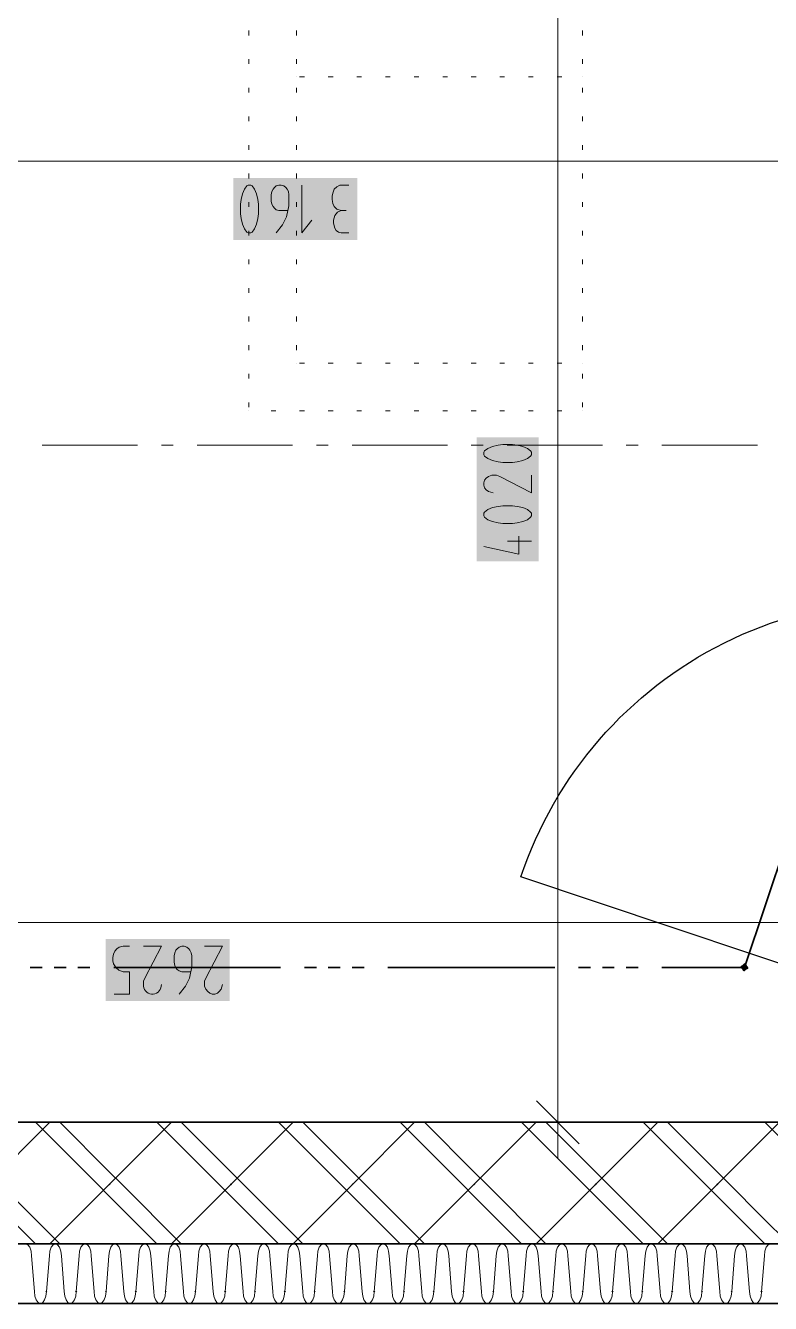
# Model space of a CAD drawing. Header units: millimetres. Extents: x 0 to 594, y 0 to 420.
# Drawn here: x 121.95 to 136.26, y 127.28 to 151.83 of the extents above; entities that cross this region are included whole.
import ezdxf

# ---------------------------------------------------------------- set-up
doc = ezdxf.new("R2010")
doc.units = ezdxf.units.MM
doc.header["$LTSCALE"] = 8
for name, color, linetype in [('PDF_Dvere', 7, 'Continuous'), ('PDF_Koty delkove', 7, 'Continuous'), ('PDF_Nabytek', 7, 'Continuous'), ('PDF_Osy hlavni', 7, 'Continuous'), ('PDF_Pozarni useky', 7, 'Continuous'), ('PDF_Steny sendvic', 7, 'Continuous')]:
    doc.layers.add(name, color=color, linetype=linetype)

msp = doc.modelspace()

# ---------------------------------------------------------------- linework, layer by layer
at = {"layer": 'PDF_Dvere', "lineweight": 25}
msp.add_lwpolyline([(138.853, 133.001), (131.471, 135.472, -0.414214), (141.324, 140.383)], format="xyb", dxfattribs=at)
at = {"layer": 'PDF_Koty delkove', "lineweight": 18}
for points in [[(132.181, 130.758), (132.181, 149.812), (132.181, 167.576), (132.181, 171.194), (132.181, 172.934), (132.181, 179.528)], [(149.441, 149.218), (146.535, 149.218), (141.607, 149.218), (112.669, 149.218), (99.251, 149.218)], [(126.99, 148.271), (126.819, 148.271), (126.77, 148.287), (126.734, 148.317), (126.709, 148.348), (126.685, 148.393), (126.673, 148.454), (126.673, 148.576), (126.685, 148.637), (126.709, 148.683), (126.734, 148.713), (126.77, 148.745), (126.819, 148.76), (126.868, 148.76), (126.917, 148.745), (126.954, 148.713), (126.978, 148.683), (127.003, 148.637), (127.015, 148.576), (127.015, 148.363), (126.966, 148.149), (126.893, 147.996), (126.77, 147.844)], [(127.26, 148.76), (127.26, 147.844), (127.455, 148.088)], [(128.165, 148.76), (127.994, 148.76), (127.933, 148.729), (127.884, 148.683), (127.859, 148.607), (127.847, 148.546), (127.847, 148.484), (127.859, 148.408), (127.884, 148.348), (127.933, 148.302)], [(127.933, 148.302), (128.018, 148.271)], [(128.165, 147.844), (128.018, 147.844), (127.969, 147.859), (127.92, 147.89), (127.895, 147.936), (127.871, 148.027), (127.871, 148.088), (127.895, 148.179), (127.944, 148.241), (128.018, 148.271), (128.115, 148.271)], [(130.804, 143.129), (130.773, 143.092), (130.758, 143.043), (130.758, 142.995), (130.773, 142.946), (130.804, 142.909), (130.85, 142.872), (130.94, 142.847)], [(131.674, 143.19), (131.674, 142.847), (131.063, 143.166), (131.002, 143.19), (130.91, 143.19), (130.85, 143.166), (130.804, 143.129)], [(131.429, 142.016), (131.429, 141.673), (130.758, 141.821)], [(131.674, 141.918), (131.216, 141.918)], [(136.702, 134.596), (126.043, 134.596), (112.669, 134.596), (109.188, 134.596)], [(123.657, 133.222), (123.951, 133.222), (123.951, 133.649), (123.828, 133.649), (123.743, 133.68), (123.694, 133.726), (123.645, 133.802), (123.633, 133.862), (123.633, 133.924), (123.645, 133.985), (123.67, 134.046), (123.706, 134.091), (123.755, 134.123), (123.828, 134.138), (123.951, 134.138)], [(125.125, 133.649), (124.954, 133.649), (124.905, 133.665), (124.868, 133.695), (124.844, 133.726), (124.82, 133.771), (124.807, 133.832), (124.807, 133.954), (124.82, 134.015), (124.844, 134.061), (124.868, 134.091), (124.905, 134.123), (124.954, 134.138), (125.002, 134.138), (125.052, 134.123), (125.088, 134.091), (125.112, 134.061), (125.137, 134.015), (125.15, 133.954), (125.15, 133.741), (125.101, 133.527), (125.027, 133.374), (124.905, 133.222)], [(125.394, 134.138), (125.737, 134.138), (125.419, 133.527), (125.394, 133.466), (125.394, 133.374), (125.419, 133.314), (125.455, 133.268), (125.492, 133.237), (125.541, 133.222), (125.589, 133.222), (125.639, 133.237), (125.675, 133.268), (125.712, 133.314), (125.737, 133.405)], [(132.593, 130.346), (131.769, 131.17)], [(132.868, 130.758), (132.181, 130.758), (131.494, 130.758)], [(132.181, 130.758), (132.181, 130.071)]]:
    msp.add_lwpolyline(points, dxfattribs=at)
for points in [[(126.086, 148.393), (126.086, 148.21), (126.098, 148.119), (126.122, 148.012), (126.159, 147.92), (126.207, 147.859), (126.232, 147.844), (126.281, 147.844), (126.306, 147.859), (126.354, 147.92), (126.391, 148.012), (126.416, 148.119), (126.428, 148.21), (126.428, 148.393), (126.416, 148.484), (126.391, 148.592), (126.354, 148.683), (126.306, 148.745), (126.281, 148.76), (126.232, 148.76), (126.207, 148.745), (126.159, 148.683), (126.122, 148.592), (126.098, 148.484)], [(131.307, 143.777), (131.123, 143.777), (131.033, 143.765), (130.926, 143.74), (130.834, 143.704), (130.773, 143.655), (130.758, 143.63), (130.758, 143.582), (130.773, 143.557), (130.834, 143.509), (130.926, 143.472), (131.033, 143.447), (131.123, 143.434), (131.307, 143.434), (131.398, 143.447), (131.505, 143.472), (131.597, 143.509), (131.658, 143.557), (131.674, 143.582), (131.674, 143.63), (131.658, 143.655), (131.597, 143.704), (131.505, 143.74), (131.398, 143.765)], [(131.307, 142.603), (131.123, 142.603), (131.033, 142.59), (130.926, 142.566), (130.834, 142.53), (130.773, 142.481), (130.758, 142.456), (130.758, 142.408), (130.773, 142.383), (130.834, 142.334), (130.926, 142.298), (131.033, 142.273), (131.123, 142.26), (131.307, 142.26), (131.398, 142.273), (131.505, 142.298), (131.597, 142.334), (131.658, 142.383), (131.674, 142.408), (131.674, 142.456), (131.658, 142.481), (131.597, 142.53), (131.505, 142.566), (131.398, 142.59)]]:
    msp.add_lwpolyline(points, close=True, dxfattribs=at)
msp.add_lwpolyline([(124.22, 134.138), (124.563, 134.138), (124.244, 133.527), (124.22, 133.466), (124.22, 133.374, 0.981661), (124.563, 133.405)], format="xyb", dxfattribs=at)
at = {"layer": 'PDF_Koty delkove', "color": 7, "lineweight": 18, "true_color": 0xffffff, "transparency": 33554559}
for points in [[(128.327, 148.898), (125.948, 148.898), (128.327, 147.707), (125.948, 147.707)], [(131.811, 141.536), (131.811, 143.914), (130.621, 141.536), (130.621, 143.914)], [(125.874, 134.276), (123.496, 134.276), (125.874, 133.085), (123.496, 133.085)]]:
    msp.add_solid(points, dxfattribs=at)
at = {"layer": 'PDF_Nabytek', "lineweight": 13}
for points in [[(126.245, 151.638), (126.245, 151.729)], [(127.161, 151.638), (127.161, 151.729)], [(132.657, 151.638), (132.657, 151.729)], [(126.245, 151.088), (126.245, 151.18)], [(127.161, 151.088), (127.161, 151.18)], [(132.657, 151.088), (132.657, 151.18)], [(127.161, 150.839), (127.161, 150.839)], [(127.312, 150.839), (127.22, 150.839)], [(127.861, 150.839), (127.77, 150.839)], [(128.411, 150.839), (128.319, 150.839)], [(128.96, 150.839), (128.869, 150.839)], [(129.51, 150.839), (129.418, 150.839)], [(130.059, 150.839), (129.968, 150.839)], [(130.609, 150.839), (130.517, 150.839)], [(131.158, 150.839), (131.067, 150.839)], [(131.708, 150.839), (131.616, 150.839)], [(132.257, 150.839), (132.166, 150.839)], [(132.657, 150.839), (132.657, 150.839)], [(126.245, 150.539), (126.245, 150.63)], [(127.161, 150.539), (127.161, 150.63)], [(132.657, 150.539), (132.657, 150.63)], [(126.245, 149.989), (126.245, 150.081)], [(127.161, 149.989), (127.161, 150.081)], [(132.657, 149.989), (132.657, 150.081)], [(126.245, 149.44), (126.245, 149.531)], [(127.161, 149.44), (127.161, 149.531)], [(132.657, 149.44), (132.657, 149.531)], [(126.245, 148.89), (126.245, 148.982)], [(127.161, 148.89), (127.161, 148.982)], [(132.657, 148.89), (132.657, 148.982)], [(126.245, 148.341), (126.245, 148.432)], [(127.161, 148.341), (127.161, 148.432)], [(132.657, 148.341), (132.657, 148.432)], [(126.245, 147.791), (126.245, 147.883)], [(127.161, 147.791), (127.161, 147.883)], [(132.657, 147.791), (132.657, 147.883)], [(126.245, 147.242), (126.245, 147.333)], [(127.161, 147.242), (127.161, 147.333)], [(132.657, 147.242), (132.657, 147.333)], [(126.245, 146.692), (126.245, 146.784)], [(127.161, 146.692), (127.161, 146.784)], [(132.657, 146.692), (132.657, 146.784)], [(126.245, 146.142), (126.245, 146.234)], [(127.161, 146.142), (127.161, 146.234)], [(132.657, 146.142), (132.657, 146.234)], [(126.245, 145.593), (126.245, 145.685)], [(127.161, 145.593), (127.161, 145.685)], [(132.657, 145.593), (132.657, 145.685)], [(127.161, 145.343), (127.161, 145.343)], [(127.161, 145.343), (127.161, 145.343)], [(127.312, 145.343), (127.22, 145.343)], [(127.861, 145.343), (127.77, 145.343)], [(128.411, 145.343), (128.319, 145.343)], [(128.96, 145.343), (128.869, 145.343)], [(129.51, 145.343), (129.418, 145.343)], [(130.059, 145.343), (129.968, 145.343)], [(130.609, 145.343), (130.517, 145.343)], [(131.158, 145.343), (131.067, 145.343)], [(131.708, 145.343), (131.616, 145.343)], [(132.257, 145.343), (132.166, 145.343)], [(132.657, 145.343), (132.657, 145.343)], [(126.245, 145.043), (126.245, 145.135)], [(132.657, 145.043), (132.657, 145.135)], [(126.245, 144.494), (126.245, 144.585)], [(126.245, 144.427), (126.245, 144.427)], [(126.245, 144.427), (126.245, 144.427)], [(126.762, 144.427), (126.671, 144.427)], [(127.312, 144.427), (127.22, 144.427)], [(127.861, 144.427), (127.77, 144.427)], [(128.411, 144.427), (128.319, 144.427)], [(128.96, 144.427), (128.869, 144.427)], [(129.51, 144.427), (129.418, 144.427)], [(130.059, 144.427), (129.968, 144.427)], [(130.609, 144.427), (130.517, 144.427)], [(131.158, 144.427), (131.067, 144.427)], [(131.708, 144.427), (131.616, 144.427)], [(132.257, 144.427), (132.166, 144.427)], [(132.657, 144.494), (132.657, 144.585)], [(132.657, 144.427), (132.657, 144.427)], [(132.657, 144.427), (132.657, 144.427)]]:
    msp.add_lwpolyline(points, dxfattribs=at)
at = {"layer": 'PDF_Osy hlavni', "lineweight": 18}
for points in [[(124.106, 143.763), (122.274, 143.763)], [(124.793, 143.763), (124.564, 143.763)], [(127.083, 143.763), (125.251, 143.763)], [(127.77, 143.763), (127.541, 143.763)], [(130.059, 143.763), (128.228, 143.763)], [(130.746, 143.763), (130.517, 143.763)], [(133.036, 143.763), (131.204, 143.763)], [(133.723, 143.763), (133.494, 143.763)], [(136.013, 143.763), (134.181, 143.763)]]:
    msp.add_lwpolyline(points, dxfattribs=at)
at = {"layer": 'PDF_Pozarni useky', "lineweight": 35}
for points in [[(134.181, 133.734), (135.766, 133.734), (136.57, 136.136)], [(122.274, 133.734), (122.045, 133.734)], [(122.732, 133.734), (122.503, 133.734)], [(123.19, 133.734), (122.961, 133.734)], [(126.854, 133.734), (123.648, 133.734)], [(127.541, 133.734), (127.312, 133.734)], [(127.999, 133.734), (127.77, 133.734)], [(128.457, 133.734), (128.228, 133.734)], [(132.12, 133.734), (128.915, 133.734)], [(132.807, 133.734), (132.578, 133.734)], [(133.265, 133.734), (133.036, 133.734)], [(133.723, 133.734), (133.494, 133.734)]]:
    msp.add_lwpolyline(points, dxfattribs=at)
at = {"layer": 'PDF_Pozarni useky', "lineweight": 35, "transparency": 33554559}
for points in [[(135.846, 133.734), (135.766, 133.654), (135.766, 133.815), (135.686, 133.734)], [(135.741, 133.659), (135.69, 133.76), (135.842, 133.709), (135.792, 133.81)]]:
    msp.add_solid(points, dxfattribs=at)
at = {"layer": 'PDF_Steny sendvic', "lineweight": 35}
for points in [[(138.383, 128.422), (135.92, 128.422), (110.333, 128.422), (110.333, 130.758), (110.333, 132.773), (110.654, 132.773), (111.341, 132.773), (112.669, 132.773)], [(136.702, 130.758), (112.669, 130.758), (112.669, 132.773)], [(135.92, 128.422), (138.383, 128.422), (139.59, 132.03)], [(110.333, 130.758), (110.333, 128.422), (135.92, 128.422)], [(109.188, 128.422), (109.188, 127.278), (137.999, 127.278)]]:
    msp.add_lwpolyline(points, dxfattribs=at)
at = {"layer": 'PDF_Steny sendvic', "lineweight": 9}
for points in [[(120.087, 128.422), (121.232, 129.567), (122.423, 130.758)], [(123.334, 129.567), (122.143, 130.758)], [(122.423, 128.422), (123.568, 129.567), (124.758, 130.758)], [(123.568, 129.801), (122.611, 130.758)], [(125.67, 129.567), (124.479, 130.758)], [(124.758, 128.422), (125.903, 129.567), (127.094, 130.758)], [(125.903, 129.801), (124.946, 130.758)], [(128.005, 129.567), (126.814, 130.758)], [(127.094, 128.422), (128.239, 129.567), (129.429, 130.758)], [(128.239, 129.801), (127.282, 130.758)], [(130.341, 129.567), (129.15, 130.758)], [(129.429, 128.422), (130.574, 129.567), (131.765, 130.758)], [(130.574, 129.801), (129.617, 130.758)], [(132.676, 129.567), (131.485, 130.758)], [(131.765, 128.422), (132.91, 129.567), (134.1, 130.758)], [(134.288, 128.422), (133.143, 129.567), (132.91, 129.801), (131.952, 130.758)], [(135.011, 129.567), (133.821, 130.758)], [(134.1, 128.422), (135.245, 129.567), (136.436, 130.758)], [(136.096, 128.95), (135.479, 129.567), (135.245, 129.801), (134.288, 130.758)], [(136.565, 130.349), (136.156, 130.758)], [(123.801, 129.567), (123.568, 129.801)], [(126.137, 129.567), (125.903, 129.801)], [(128.472, 129.567), (128.239, 129.801)], [(130.808, 129.567), (130.574, 129.801)], [(122.611, 128.422), (121.466, 129.567)], [(123.568, 129.334), (123.334, 129.567)], [(124.946, 128.422), (123.801, 129.567)], [(125.903, 129.334), (125.67, 129.567)], [(127.282, 128.422), (126.137, 129.567)], [(128.239, 129.334), (128.005, 129.567)], [(129.617, 128.422), (128.472, 129.567)], [(130.574, 129.334), (130.341, 129.567)], [(131.952, 128.422), (130.808, 129.567)], [(132.91, 129.334), (132.676, 129.567)], [(135.245, 129.334), (135.011, 129.567)], [(122.143, 128.422), (121.232, 129.334)], [(124.479, 128.422), (123.568, 129.334)], [(126.814, 128.422), (125.903, 129.334)], [(129.15, 128.422), (128.239, 129.334)], [(131.485, 128.422), (130.574, 129.334)], [(133.821, 128.422), (132.91, 129.334)], [(136.156, 128.422), (135.979, 128.6), (135.245, 129.334)], [(136.623, 128.422), (136.096, 128.95)], [(122.069, 128.193), (122.06, 128.281), (122.035, 128.356), (121.998, 128.406), (121.966, 128.422)], [(122.515, 128.422), (122.483, 128.406), (122.445, 128.356), (122.42, 128.281), (122.411, 128.193)], [(122.642, 128.193), (122.633, 128.281), (122.608, 128.356), (122.571, 128.406), (122.539, 128.422)], [(123.087, 128.422), (123.055, 128.406), (123.018, 128.356), (122.993, 128.281), (122.984, 128.193)], [(123.214, 128.193), (123.205, 128.281), (123.18, 128.356), (123.143, 128.406), (123.111, 128.422)], [(123.659, 128.422), (123.627, 128.406), (123.59, 128.356), (123.565, 128.281), (123.556, 128.193)], [(123.786, 128.193), (123.778, 128.281), (123.753, 128.356), (123.715, 128.406), (123.683, 128.422)], [(124.232, 128.422), (124.2, 128.406), (124.162, 128.356), (124.138, 128.281), (124.129, 128.193)], [(124.359, 128.193), (124.35, 128.281), (124.325, 128.356), (124.288, 128.406), (124.256, 128.422)], [(124.804, 128.422), (124.772, 128.406), (124.735, 128.356), (124.71, 128.281), (124.701, 128.193)], [(124.931, 128.193), (124.923, 128.281), (124.898, 128.356), (124.86, 128.406), (124.828, 128.422)], [(125.345, 128.406), (125.307, 128.356), (125.282, 128.281), (125.274, 128.193)], [(125.377, 128.422), (125.345, 128.406)], [(125.504, 128.193), (125.495, 128.281), (125.47, 128.356), (125.433, 128.406), (125.401, 128.422)], [(125.949, 128.422), (125.917, 128.406), (125.88, 128.356), (125.855, 128.281), (125.846, 128.193)], [(126.076, 128.193), (126.067, 128.281), (126.042, 128.356), (126.005, 128.406), (125.973, 128.422)], [(126.521, 128.422), (126.489, 128.406), (126.452, 128.356), (126.427, 128.281), (126.418, 128.193)], [(126.649, 128.193), (126.64, 128.281), (126.615, 128.356), (126.578, 128.406), (126.546, 128.422)], [(127.094, 128.422), (127.062, 128.406), (127.025, 128.356), (127, 128.281), (126.991, 128.193)], [(127.221, 128.193), (127.212, 128.281), (127.187, 128.356), (127.15, 128.406), (127.118, 128.422)], [(127.666, 128.422), (127.634, 128.406), (127.597, 128.356), (127.572, 128.281), (127.563, 128.193)], [(127.76, 128.356), (127.722, 128.406), (127.69, 128.422)], [(128.239, 128.422), (128.207, 128.406), (128.169, 128.356), (128.144, 128.281), (128.136, 128.193)], [(128.366, 128.193), (128.357, 128.281), (128.332, 128.356), (128.295, 128.406), (128.263, 128.422)], [(128.811, 128.422), (128.779, 128.406), (128.742, 128.356), (128.717, 128.281), (128.708, 128.193)], [(128.938, 128.193), (128.929, 128.281), (128.905, 128.356), (128.867, 128.406), (128.835, 128.422)], [(129.384, 128.422), (129.352, 128.406), (129.314, 128.356), (129.289, 128.281), (129.281, 128.193)], [(129.511, 128.193), (129.502, 128.281), (129.477, 128.356), (129.44, 128.406), (129.408, 128.422)], [(129.956, 128.422), (129.924, 128.406), (129.887, 128.356), (129.862, 128.281), (129.853, 128.193)], [(130.083, 128.193), (130.074, 128.281), (130.049, 128.356), (130.012, 128.406), (129.98, 128.422)], [(130.528, 128.422), (130.496, 128.406), (130.459, 128.356), (130.434, 128.281), (130.425, 128.193)], [(130.656, 128.193), (130.647, 128.281), (130.622, 128.356), (130.585, 128.406), (130.552, 128.422)], [(131.101, 128.422), (131.069, 128.406), (131.032, 128.356), (131.007, 128.281), (130.998, 128.193)], [(131.228, 128.193), (131.219, 128.281), (131.194, 128.356), (131.157, 128.406), (131.125, 128.422)], [(131.673, 128.422), (131.641, 128.406), (131.604, 128.356), (131.579, 128.281), (131.57, 128.193)], [(131.8, 128.193), (131.792, 128.281), (131.767, 128.356), (131.729, 128.406), (131.697, 128.422)], [(132.246, 128.422), (132.214, 128.406), (132.176, 128.356), (132.151, 128.281), (132.143, 128.193)], [(132.373, 128.193), (132.364, 128.281), (132.339, 128.356), (132.302, 128.406), (132.27, 128.422)], [(132.818, 128.422), (132.786, 128.406), (132.749, 128.356), (132.724, 128.281)], [(132.945, 128.193), (132.936, 128.281), (132.912, 128.356), (132.874, 128.406), (132.842, 128.422)], [(133.391, 128.422), (133.359, 128.406), (133.321, 128.356), (133.296, 128.281), (133.288, 128.193)], [(133.518, 128.193), (133.509, 128.281), (133.484, 128.356), (133.447, 128.406), (133.415, 128.422)], [(133.963, 128.422), (133.931, 128.406), (133.894, 128.356), (133.869, 128.281), (133.86, 128.193)], [(134.09, 128.193), (134.081, 128.281), (134.056, 128.356), (134.019, 128.406), (133.987, 128.422)], [(134.535, 128.422), (134.503, 128.406), (134.466, 128.356), (134.441, 128.281), (134.432, 128.193)], [(134.662, 128.193), (134.654, 128.281), (134.629, 128.356), (134.591, 128.406), (134.559, 128.422)], [(135.108, 128.422), (135.076, 128.406), (135.039, 128.356), (135.014, 128.281), (135.005, 128.193)], [(135.235, 128.193), (135.226, 128.281), (135.201, 128.356), (135.164, 128.406), (135.132, 128.422)], [(135.68, 128.422), (135.648, 128.406), (135.611, 128.356), (135.586, 128.281), (135.577, 128.193)], [(135.807, 128.193), (135.799, 128.281), (135.774, 128.356), (135.736, 128.406), (135.704, 128.422)], [(136.253, 128.422), (136.221, 128.406), (136.183, 128.356), (136.158, 128.281), (136.15, 128.193)], [(122.126, 127.507), (122.069, 128.193)], [(122.411, 128.193), (122.355, 127.507)], [(122.411, 128.193), (122.411, 128.193)], [(122.698, 127.507), (122.642, 128.193)], [(122.984, 128.193), (122.927, 127.507)], [(122.984, 128.193), (122.984, 128.193)], [(123.271, 127.507), (123.214, 128.193)], [(123.556, 128.193), (123.5, 127.507)], [(123.556, 128.193), (123.556, 128.193)], [(123.843, 127.507), (123.786, 128.193)], [(124.129, 128.193), (124.072, 127.507)], [(124.129, 128.193), (124.129, 128.193)], [(124.416, 127.507), (124.359, 128.193)], [(124.701, 128.193), (124.644, 127.507)], [(124.701, 128.193), (124.701, 128.193)], [(124.988, 127.507), (124.931, 128.193)], [(125.274, 128.193), (125.217, 127.507)], [(125.274, 128.193), (125.274, 128.193)], [(125.56, 127.507), (125.504, 128.193)], [(125.846, 128.193), (125.789, 127.507)], [(125.846, 128.193), (125.846, 128.193)], [(126.133, 127.507), (126.076, 128.193)], [(126.418, 128.193), (126.362, 127.507)], [(126.418, 128.193), (126.418, 128.193)], [(126.705, 127.507), (126.649, 128.193)], [(126.991, 128.193), (126.934, 127.507)], [(126.991, 128.193), (126.991, 128.193)], [(127.278, 127.507), (127.221, 128.193)], [(127.563, 128.193), (127.507, 127.507)], [(127.563, 128.193), (127.563, 128.193)], [(127.793, 128.193), (127.785, 128.281), (127.76, 128.356)], [(127.85, 127.507), (127.793, 128.193)], [(128.136, 128.193), (128.079, 127.507)], [(128.136, 128.193), (128.136, 128.193)], [(128.136, 128.193), (128.136, 128.193)], [(128.423, 127.507), (128.366, 128.193)], [(128.708, 128.193), (128.651, 127.507)], [(128.708, 128.193), (128.708, 128.193)], [(128.995, 127.507), (128.938, 128.193)], [(129.281, 128.193), (129.224, 127.507)], [(129.281, 128.193), (129.281, 128.193)], [(129.567, 127.507), (129.511, 128.193)], [(129.853, 128.193), (129.796, 127.507)], [(129.853, 128.193), (129.853, 128.193)], [(130.14, 127.507), (130.083, 128.193)], [(130.425, 128.193), (130.369, 127.507)], [(130.425, 128.193), (130.425, 128.193)], [(130.712, 127.507), (130.656, 128.193)], [(130.998, 128.193), (130.941, 127.507)], [(130.998, 128.193), (130.998, 128.193)], [(131.285, 127.507), (131.228, 128.193)], [(131.57, 128.193), (131.514, 127.507)], [(131.57, 128.193), (131.57, 128.193)], [(131.857, 127.507), (131.8, 128.193)], [(132.143, 128.193), (132.086, 127.507)], [(132.143, 128.193), (132.143, 128.193)], [(132.429, 127.507), (132.373, 128.193)], [(132.715, 128.193), (132.658, 127.507)], [(132.724, 128.281), (132.715, 128.193)], [(132.715, 128.193), (132.715, 128.193)], [(133.002, 127.507), (132.945, 128.193)], [(133.288, 128.193), (133.231, 127.507)], [(133.288, 128.193), (133.288, 128.193)], [(133.574, 127.507), (133.518, 128.193)], [(133.86, 128.193), (133.803, 127.507)], [(133.86, 128.193), (133.86, 128.193)], [(134.147, 127.507), (134.09, 128.193)], [(134.432, 128.193), (134.376, 127.507)], [(134.432, 128.193), (134.432, 128.193)], [(134.719, 127.507), (134.662, 128.193)], [(135.005, 128.193), (134.948, 127.507)], [(135.005, 128.193), (135.005, 128.193)], [(135.292, 127.507), (135.235, 128.193)], [(135.577, 128.193), (135.521, 127.507)], [(135.577, 128.193), (135.577, 128.193)], [(135.864, 127.507), (135.807, 128.193)], [(136.15, 128.193), (136.093, 127.507)], [(136.15, 128.193), (136.15, 128.193)], [(122.126, 127.507), (122.135, 127.419), (122.159, 127.345), (122.196, 127.295), (122.24, 127.278)], [(122.24, 127.278), (122.284, 127.295), (122.321, 127.345), (122.346, 127.419), (122.355, 127.507)], [(122.698, 127.507), (122.707, 127.419), (122.732, 127.345), (122.769, 127.295), (122.813, 127.278)], [(122.813, 127.278), (122.857, 127.295), (122.894, 127.345), (122.919, 127.419), (122.927, 127.507)], [(123.271, 127.507), (123.279, 127.419), (123.304, 127.345), (123.341, 127.295), (123.385, 127.278)], [(123.385, 127.278), (123.429, 127.295), (123.466, 127.345), (123.491, 127.419), (123.5, 127.507)], [(123.843, 127.507), (123.852, 127.419), (123.877, 127.345), (123.914, 127.295), (123.958, 127.278)], [(123.958, 127.278), (124.001, 127.295), (124.039, 127.345), (124.063, 127.419), (124.072, 127.507)], [(124.416, 127.507), (124.424, 127.419), (124.449, 127.345), (124.486, 127.295), (124.53, 127.278)], [(124.53, 127.278), (124.574, 127.295), (124.611, 127.345), (124.636, 127.419), (124.644, 127.507)], [(124.988, 127.507), (124.997, 127.419), (125.021, 127.345), (125.059, 127.295), (125.102, 127.278)], [(125.102, 127.278), (125.146, 127.295), (125.183, 127.345), (125.208, 127.419), (125.217, 127.507)], [(125.56, 127.507), (125.569, 127.419), (125.594, 127.345), (125.631, 127.295), (125.675, 127.278)], [(125.675, 127.278), (125.719, 127.295), (125.756, 127.345), (125.781, 127.419), (125.789, 127.507)], [(126.133, 127.507), (126.142, 127.419), (126.166, 127.345), (126.203, 127.295), (126.247, 127.278)], [(126.247, 127.278), (126.291, 127.295), (126.328, 127.345), (126.353, 127.419), (126.362, 127.507)], [(126.705, 127.507), (126.714, 127.419), (126.739, 127.345), (126.776, 127.295), (126.82, 127.278)], [(126.82, 127.278), (126.864, 127.295), (126.901, 127.345), (126.925, 127.419), (126.934, 127.507)], [(127.278, 127.507), (127.286, 127.419), (127.311, 127.345), (127.348, 127.295), (127.392, 127.278)], [(127.392, 127.278), (127.436, 127.295), (127.473, 127.345), (127.498, 127.419), (127.507, 127.507)], [(127.85, 127.507), (127.859, 127.419), (127.884, 127.345), (127.921, 127.295), (127.965, 127.278)], [(127.965, 127.278), (128.008, 127.295), (128.046, 127.345), (128.07, 127.419), (128.079, 127.507)], [(128.423, 127.507), (128.431, 127.419), (128.456, 127.345), (128.493, 127.295), (128.537, 127.278)], [(128.618, 127.345), (128.643, 127.419), (128.651, 127.507)], [(128.995, 127.507), (129.004, 127.419), (129.028, 127.345), (129.066, 127.295), (129.109, 127.278)], [(129.109, 127.278), (129.153, 127.295), (129.19, 127.345), (129.215, 127.419), (129.224, 127.507)], [(129.567, 127.507), (129.576, 127.419), (129.601, 127.345), (129.638, 127.295), (129.682, 127.278)], [(129.682, 127.278), (129.726, 127.295), (129.763, 127.345), (129.788, 127.419), (129.796, 127.507)], [(130.14, 127.507), (130.148, 127.419), (130.173, 127.345), (130.21, 127.295), (130.254, 127.278)], [(130.254, 127.278), (130.298, 127.295), (130.335, 127.345), (130.36, 127.419), (130.369, 127.507)], [(130.712, 127.507), (130.721, 127.419), (130.746, 127.345)], [(130.827, 127.278), (130.87, 127.295), (130.908, 127.345), (130.932, 127.419), (130.941, 127.507)], [(131.285, 127.507), (131.293, 127.419), (131.318, 127.345), (131.355, 127.295), (131.399, 127.278)], [(131.399, 127.278), (131.443, 127.295), (131.48, 127.345), (131.505, 127.419), (131.514, 127.507)], [(131.857, 127.507), (131.866, 127.419), (131.891, 127.345), (131.928, 127.295), (131.972, 127.278)], [(131.972, 127.278), (132.015, 127.295), (132.052, 127.345), (132.077, 127.419), (132.086, 127.507)], [(132.429, 127.507), (132.438, 127.419), (132.463, 127.345), (132.5, 127.295), (132.544, 127.278)], [(132.544, 127.278), (132.588, 127.295), (132.625, 127.345), (132.65, 127.419), (132.658, 127.507)], [(133.002, 127.507), (133.011, 127.419), (133.035, 127.345), (133.073, 127.295), (133.116, 127.278)], [(133.116, 127.278), (133.16, 127.295), (133.197, 127.345), (133.222, 127.419), (133.231, 127.507)], [(133.574, 127.507), (133.583, 127.419), (133.608, 127.345), (133.645, 127.295), (133.689, 127.278)], [(133.689, 127.278), (133.733, 127.295), (133.77, 127.345), (133.795, 127.419), (133.803, 127.507)], [(134.147, 127.507), (134.155, 127.419), (134.18, 127.345), (134.217, 127.295), (134.261, 127.278)], [(134.261, 127.278), (134.305, 127.295), (134.342, 127.345), (134.367, 127.419), (134.376, 127.507)], [(134.719, 127.507), (134.728, 127.419), (134.753, 127.345), (134.79, 127.295), (134.834, 127.278)], [(134.834, 127.278), (134.877, 127.295), (134.915, 127.345), (134.939, 127.419), (134.948, 127.507)], [(135.292, 127.507), (135.3, 127.419), (135.325, 127.345), (135.362, 127.295), (135.406, 127.278)], [(135.406, 127.278), (135.45, 127.295), (135.487, 127.345), (135.512, 127.419), (135.521, 127.507)], [(135.864, 127.507), (135.873, 127.419), (135.898, 127.345), (135.935, 127.295), (135.978, 127.278)], [(135.978, 127.278), (136.022, 127.295), (136.059, 127.345), (136.084, 127.419), (136.093, 127.507)], [(123.958, 127.278), (123.958, 127.278)], [(128.537, 127.278), (128.581, 127.295), (128.618, 127.345)], [(130.746, 127.345), (130.783, 127.295), (130.827, 127.278)]]:
    msp.add_lwpolyline(points, dxfattribs=at)
at = {"layer": 'PDF_Steny sendvic', "lineweight": 9, "transparency": 33554559}
for points in [[(123.568, 129.547), (123.547, 129.567), (123.588, 129.567), (123.568, 129.588)], [(125.903, 129.547), (125.882, 129.567), (125.924, 129.567), (125.903, 129.588)], [(128.239, 129.547), (128.218, 129.567), (128.259, 129.567), (128.239, 129.588)], [(130.574, 129.547), (130.553, 129.567), (130.595, 129.567), (130.574, 129.588)], [(132.91, 129.547), (132.889, 129.567), (132.93, 129.567), (132.91, 129.588)], [(135.245, 129.547), (135.224, 129.567), (135.266, 129.567), (135.245, 129.588)], [(122.355, 127.486), (122.334, 127.507), (122.375, 127.507), (122.355, 127.527)], [(122.927, 127.486), (122.907, 127.507), (122.948, 127.507), (122.927, 127.527)], [(123.5, 127.486), (123.479, 127.507), (123.52, 127.507), (123.5, 127.527)], [(124.072, 127.486), (124.051, 127.507), (124.093, 127.507), (124.072, 127.527)], [(124.644, 127.486), (124.624, 127.507), (124.665, 127.507), (124.644, 127.527)], [(125.217, 127.486), (125.196, 127.507), (125.238, 127.507), (125.217, 127.527)], [(125.789, 127.486), (125.769, 127.507), (125.81, 127.507), (125.789, 127.527)], [(126.362, 127.486), (126.341, 127.507), (126.382, 127.507), (126.362, 127.527)], [(126.934, 127.486), (126.914, 127.507), (126.955, 127.507), (126.934, 127.527)], [(127.507, 127.486), (127.486, 127.507), (127.527, 127.507), (127.507, 127.527)], [(128.079, 127.486), (128.058, 127.507), (128.1, 127.507), (128.079, 127.527)], [(128.651, 127.486), (128.631, 127.507), (128.672, 127.507), (128.651, 127.527)], [(129.224, 127.486), (129.203, 127.507), (129.244, 127.507), (129.224, 127.527)], [(129.796, 127.486), (129.776, 127.507), (129.817, 127.507), (129.796, 127.527)], [(130.369, 127.486), (130.348, 127.507), (130.389, 127.507), (130.369, 127.527)], [(130.941, 127.486), (130.921, 127.507), (130.962, 127.507), (130.941, 127.527)], [(131.514, 127.486), (131.493, 127.507), (131.534, 127.507), (131.514, 127.527)], [(132.086, 127.486), (132.065, 127.507), (132.107, 127.507), (132.086, 127.527)], [(132.658, 127.486), (132.638, 127.507), (132.679, 127.507), (132.658, 127.527)], [(133.231, 127.486), (133.21, 127.507), (133.251, 127.507), (133.231, 127.527)], [(133.803, 127.486), (133.783, 127.507), (133.824, 127.507), (133.803, 127.527)], [(134.376, 127.486), (134.355, 127.507), (134.396, 127.507), (134.376, 127.527)], [(134.948, 127.486), (134.928, 127.507), (134.969, 127.507), (134.948, 127.527)], [(135.521, 127.486), (135.5, 127.507), (135.541, 127.507), (135.521, 127.527)], [(136.093, 127.486), (136.072, 127.507), (136.114, 127.507), (136.093, 127.527)]]:
    msp.add_solid(points, dxfattribs=at)

doc.saveas('drawing.dxf')
